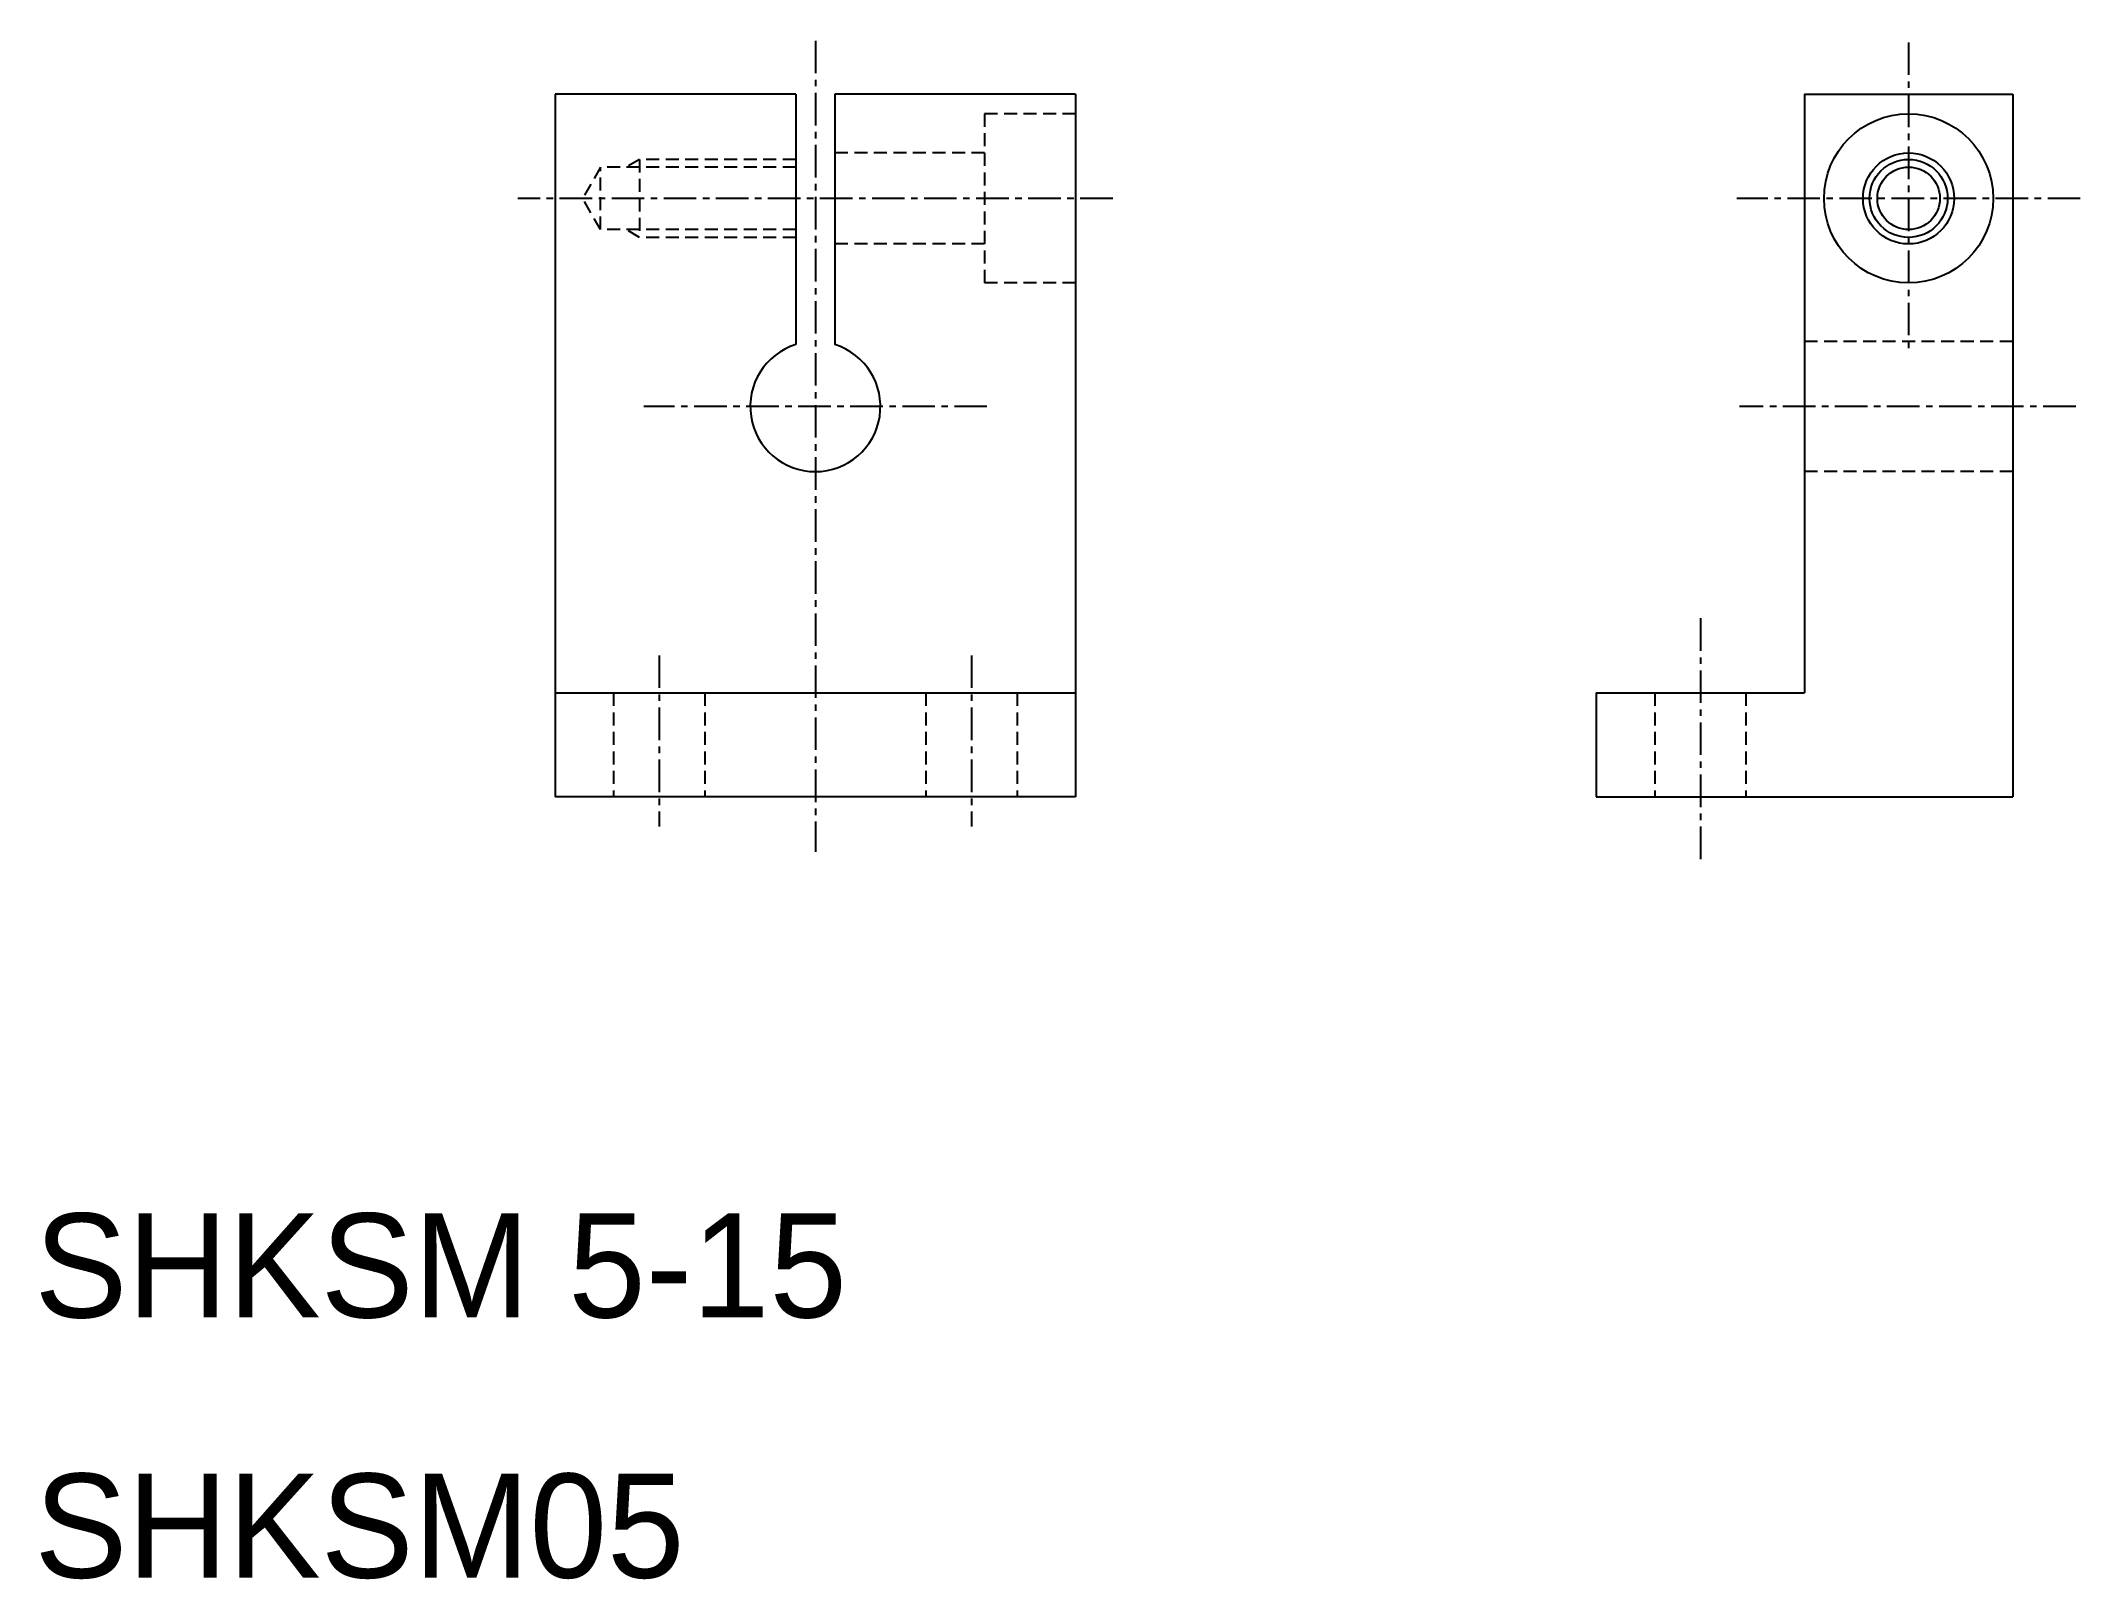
# Model space of a CAD drawing. Extents: x 10.2 to 88.6, y 9.9 to 69.1.
import ezdxf

# ---------------------------------------------------------------- set-up
doc = ezdxf.new("R2010")
doc.units = 0
doc.linetypes.add('CENTER', pattern=[2, 1.25, -0.25, 0.25, -0.25])
doc.linetypes.add('DASHED', pattern=[0.75, 0.5, -0.25])
doc.layers.get('0').update_dxf_attribs({"linetype": 'CONTINUOUS'})
doc.layers.add('CENTER', color=1, linetype='CENTER')

msp = doc.modelspace()

# ---------------------------------------------------------------- linework, layer by layer
at = {"color": 7, "linetype": 'CONTINUOUS'}
for p, q in [((30, 67), (30, 40)), ((39.25, 67), (30, 67)), ((39.25, 67), (39.25, 57.385)), ((50, 67), (40.75, 67)), ((40.75, 67), (40.75, 57.385)), ((50, 67), (50, 40)), ((78, 67), (78, 44)), ((78, 67), (86, 67)), ((86, 67), (86, 40)), ((30, 44), (50, 44)), ((70, 44), (78, 44)), ((70, 44), (70, 40)), ((50, 40), (30, 40)), ((40, 40), (40, 40)), ((45, 40), (45, 40)), ((70, 40), (86, 40))]:
    msp.add_line(p, q, dxfattribs=at)
at = {"color": 3, "linetype": 'DASHED'}
for p, q in [((46.5, 66.25), (46.5, 59.75)), ((50, 66.25), (46.5, 66.25)), ((33.25, 64.5), (32.73, 64.2)), ((33.25, 64.5), (33.25, 61.5)), ((39.25, 64.5), (33.25, 64.5)), ((46.5, 64.75), (40.75, 64.75)), ((31.75, 64.2), (31.057, 63)), ((39.25, 64.2), (31.75, 64.2)), ((31.75, 61.8), (31.75, 64.2)), ((31.75, 61.8), (31.057, 63)), ((39.25, 61.8), (31.75, 61.8)), ((33.25, 61.5), (32.73, 61.8)), ((39.25, 61.5), (33.25, 61.5)), ((46.5, 61.25), (40.75, 61.25)), ((50, 59.75), (46.5, 59.75)), ((86, 57.5), (78, 57.5)), ((86, 52.5), (78, 52.5)), ((32.25, 44), (32.25, 40)), ((35.75, 44), (35.75, 40)), ((44.25, 44), (44.25, 40)), ((47.75, 44), (47.75, 40)), ((72.25, 44), (72.25, 40)), ((75.75, 44), (75.75, 40))]:
    msp.add_line(p, q, dxfattribs=at)
at = {"color": 7, "linetype": 'CONTINUOUS'}
for radius in [3.25, 1.75, 1.2]:
    msp.add_circle((82, 63), radius, dxfattribs=at)
at = {"color": 3, "linetype": 'CONTINUOUS'}
msp.add_circle((82, 63), 1.5, dxfattribs=at)
at = {"color": 7, "linetype": 'CONTINUOUS'}
msp.add_arc((40, 55), 2.5, 107.4576, 72.5424, dxfattribs=at)
at = {"layer": 'CENTER', "color": 1, "linetype": 'CENTER'}
for p, q in [((40, 69.056), (40, 37.89)), ((82, 68.992), (82, 57.008)), ((51.427, 63), (28.573, 63)), ((88.593, 63), (75.407, 63)), ((46.593, 55), (33.407, 55)), ((88.419, 55), (75.507, 55)), ((74, 46.864), (74, 37.539)), ((34, 45.438), (34, 38.866)), ((46, 45.438), (46, 38.866))]:
    msp.add_line(p, q, dxfattribs=at)

# ---------------------------------------------------------------- texts
at = {"color": 7, "linetype": 'CONTINUOUS'}
for s, p in [('SHKSM 5-15', (10, 20)), ('SHKSM05', (10, 10))]:
    msp.add_text(s, height=4, dxfattribs=at).set_placement(p)

doc.saveas('drawing.dxf')
